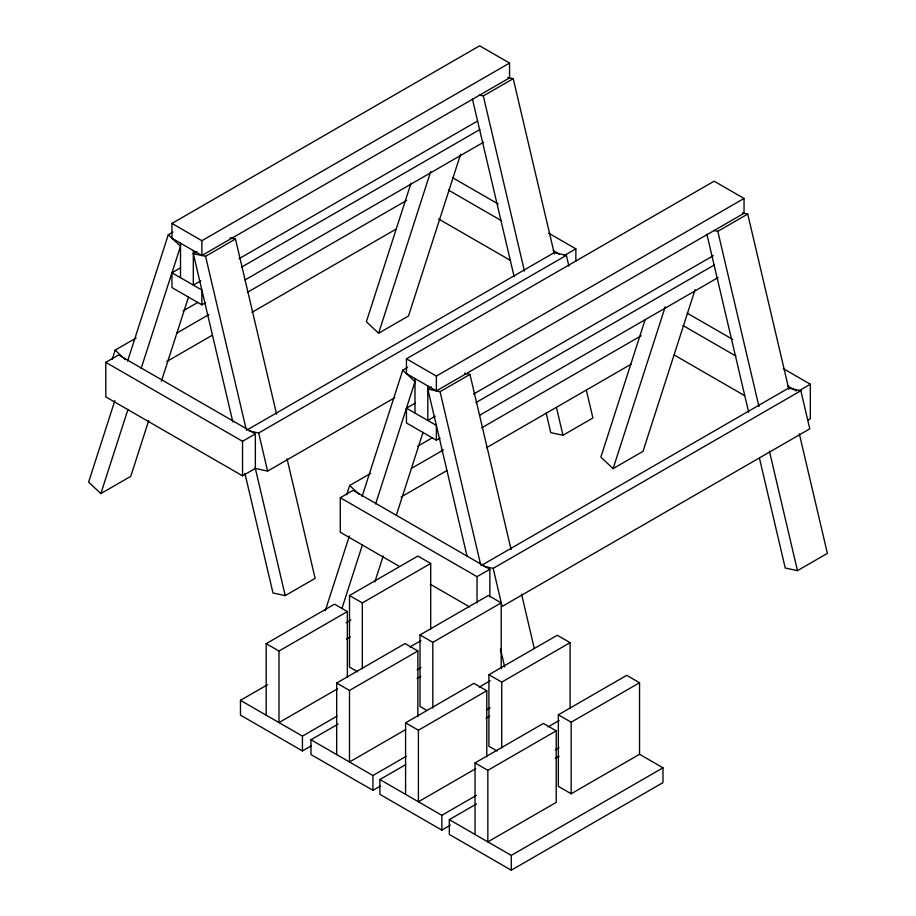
<?xml version="1.0" encoding="UTF-8"?>
<svg xmlns="http://www.w3.org/2000/svg" width="916" height="916" viewBox="0 0 916 916"><rect width="100%" height="100%" fill="white"/><g stroke="black" fill="none" stroke-linecap="round" stroke-linejoin="round"><path stroke-width="1.37" d="M112.199 359.381L115.187 350.118L136.186 337.993M346.695 494.766L349.683 485.503L370.682 473.377M114.878 400.567L88.612 482.102L100.852 493.598L130.759 476.331L148.701 420.604M127.564 361.156L168.269 234.771L173.055 232.011M100.852 493.598L127.988 409.338M141.11 368.564L180.509 246.267L168.269 234.771M161.399 381.193L188.536 296.944M411.021 183.131L366.377 321.745L378.606 333.241L408.525 315.963L460.611 154.243M378.606 333.241L430.692 171.521M325.295 610.697L349.374 535.952M362.06 496.541L402.765 370.156L407.551 367.385M341.908 608.59L362.473 544.722M375.606 503.949L415.005 381.64L402.765 370.156M374.884 581.809L383.197 555.989M396.33 515.227L423.032 432.329M645.07 319.867L600.873 457.13L613.102 468.626L643.009 451.348L695.095 289.628M613.102 468.626L665.188 306.906M171.956 223.435L479.629 45.8L509.548 63.067L509.548 77.871L201.875 255.507L171.956 238.24L171.956 223.435L201.875 240.702L509.548 63.067M232.836 421.933L193.322 253.663L196.917 251.591M205.585 302.704L201.875 304.845L171.956 287.578L171.956 272.773L180.612 267.781M193.322 253.663L205.562 256.297L235.469 239.03L276.609 414.25M479.24 95.058L483.316 95.94L513.235 78.673L554.363 253.892M200.741 280.834L193.322 285.116L193.322 250.572M239.042 258.713L477.522 121.038M241.412 267.22L479.892 129.534M183.143 310.879L197.971 302.326M245.122 279.884L483.602 142.198M105.798 362.347L118.622 354.95L255.358 433.898L255.358 468.431L242.545 475.839L105.798 396.891L105.798 362.347L242.545 441.294L255.358 433.898M176.845 333.069L208.974 314.52M247.274 292.41L406.67 200.386M166.666 361.58L212.386 335.187M251.923 312.356L396.491 228.886M246.461 430.314L554.134 252.69L566.374 255.346L568.916 266.235M564.199 255.587L575.855 248.854L575.855 261.289M249.186 430.909L258.701 432.982L566.374 255.346M406.452 358.82L714.125 181.185L744.044 198.451L744.044 213.256L436.371 390.892L406.452 373.625L406.452 358.82L436.371 376.087L744.044 198.451M255.358 468.431L267.598 471.099L394.865 397.624M467 555.932L427.818 389.048L431.413 386.976M440.069 438.088L436.371 440.23L406.452 422.963L406.452 408.158L415.108 403.166M427.818 389.048L440.058 391.682L469.965 374.415L511.105 549.634M713.736 230.443L717.812 231.324L747.731 214.058L788.859 389.277M435.237 416.219L427.818 420.501L427.818 385.957M473.538 394.098L713.255 255.701M475.908 402.605L714.388 264.919M417.639 446.264L432.466 437.699M479.618 415.269L718.087 277.582M399.422 566.409L340.294 532.265L340.294 497.731L353.107 490.323L489.854 569.271L489.854 596.911M411.341 468.454L443.459 449.905M481.77 427.795L641.166 335.76M401.151 496.964L446.871 470.572M486.419 447.741L630.987 364.27M244.916 473.389L272.991 592.984L285.219 595.618L315.127 578.351L287.051 458.756M546.176 413.15L550.745 432.627L562.974 435.26L592.892 417.982L586.366 390.17M266.178 715.178L266.178 643.639L334.546 604.159L347.37 611.567L347.37 677.382M357.664 671.783L349.511 667.077L349.511 595.526L417.879 556.046L430.703 563.455L430.703 629.281M266.178 643.639L279.002 651.036L347.37 611.567M349.511 595.526L362.324 602.923L430.703 563.455M346.111 622.765L350.897 619.995M311.074 745.933L302.44 750.914L240.473 715.144L240.473 700.339L267.609 684.676M346.546 639.105L350.244 636.963M480.957 565.699L788.63 388.075L800.87 390.731L809.767 428.848L502.094 606.484L493.197 568.367L483.682 566.294M340.294 497.731L477.03 576.679L489.854 569.271M798.695 390.972L810.351 384.239L810.351 418.784L808.015 420.123M493.197 568.367L800.87 390.731M336.676 754.589L336.676 683.038L405.044 643.57L417.868 650.967L417.868 716.793M426.993 710.518L420.009 706.476L420.009 634.937L488.377 595.457L501.201 602.865L501.201 668.68M337.603 688.752L279.002 722.587L279.002 651.036M409.944 646.982L420.936 640.639M336.676 683.038L349.5 690.446L417.868 650.967M420.009 634.937L432.821 642.334L501.201 602.865M240.473 700.339L302.44 736.12L336.974 716.175M417.135 669.894L420.833 667.753M380.335 786.054L372.938 790.325L310.971 754.555L310.971 739.75L338.107 724.087M417.043 678.516L420.742 676.374M405.582 794.378L405.582 722.827L473.95 683.347L486.774 690.756L486.774 756.582M497.067 750.971L488.915 746.265L488.915 674.714L557.283 635.246L570.107 642.643L570.107 708.469M405.662 729.571L349.5 761.998L349.5 690.446M479.217 687.103L490.209 680.748M405.582 722.827L418.406 730.224L486.774 690.756M488.915 674.714L501.728 682.122L570.107 642.643M310.971 739.75L372.938 775.52L406.235 756.295M486.396 710.014L490.106 707.873M450.477 825.121L441.844 830.114L379.877 794.332L379.877 779.527L405.777 764.585M485.949 718.293L489.648 716.163M759.444 458.149L785.241 568.012L797.47 570.645L827.388 553.367L799.313 433.772M475.026 834.465L475.026 762.913L543.394 723.445L556.218 730.842L556.218 802.393L487.839 841.861L487.839 770.322L556.218 730.842M558.348 714.812L626.727 675.332L639.54 682.741L639.54 754.28L571.172 793.76L558.348 786.352L558.348 714.812L571.172 722.209L639.54 682.741M475.782 768.65L418.406 801.775L418.406 730.224M548.123 726.88L559.115 720.537M379.877 779.527L441.844 815.309L476.377 795.374M555.302 749.792L559.012 747.662M639.437 754.223L662.978 767.814L662.978 782.619L511.277 870.2L449.321 834.43L449.321 819.625L476.446 803.962M555.382 758.391L559.081 756.25M449.321 819.625L511.277 855.395L662.978 767.814M507.796 77.505L513.235 78.673M742.292 212.878L747.731 214.058M230.031 237.862L235.469 239.03M464.526 373.247L469.965 374.415M452.664 177.738L498.235 204.05M548.753 233.214L575.855 248.854M687.149 313.112L732.731 339.435M783.249 368.598L810.351 384.239M448.462 190.116L501.441 220.699M553.172 250.572L559.332 254.121M682.958 325.501L735.926 356.084M787.668 385.957L796.29 390.937M438.604 218.97L510.063 260.213M674.336 355.065L744.548 395.598M171.956 272.773L201.875 290.051L201.875 304.845M406.452 408.158L436.371 425.425L436.371 440.23M430.222 584.19L469.645 606.953M475.026 762.913L487.839 770.322M349.683 485.503L358.854 494.113M115.187 350.118L125.377 359.69M717.812 231.324L758.952 406.544M769.394 451.05L797.47 570.645M706.889 234.256L748.67 412.257M483.316 95.94L524.456 271.159M556.447 407.448L562.974 435.26M472.393 98.871L514.185 276.872M521.548 594.14L534.28 648.368M440.058 391.682L480.534 564.119M500.445 648.952L504.693 667.031M205.562 256.297L246.038 428.734M255.186 467.675L285.219 595.618M258.701 432.982L267.598 471.099M571.172 722.209L571.172 793.76M511.277 855.395L511.277 870.2M501.728 682.122L501.728 747.937M477.03 576.679L477.03 602.923M441.844 815.309L441.844 830.114M436.371 376.087L436.371 390.892M432.821 642.334L432.821 708.16M415.005 378.548L415.005 413.093M372.938 775.52L372.938 790.325M362.324 602.923L362.324 668.749M302.44 736.12L302.44 750.914M242.545 441.294L242.545 475.839M201.875 240.702L201.875 255.507M180.509 243.175L180.509 277.708"/></g></svg>
